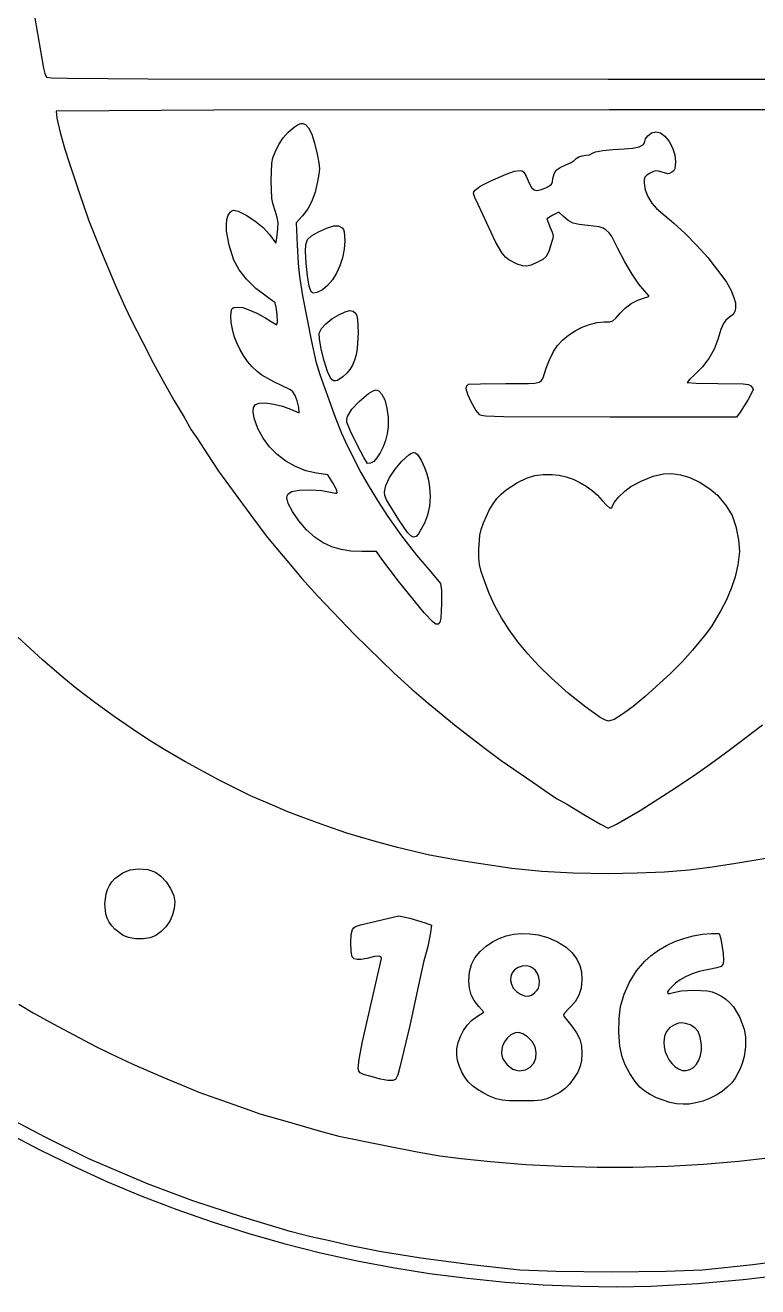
# Model space of a CAD drawing. Extents: x 49 to 657, y 49 to 657.
# Drawn here: x 211.8 to 388.5, y 48.8 to 353.1 of the extents above; entities that cross this region are included whole.
import ezdxf

# ---------------------------------------------------------------- set-up
doc = ezdxf.new("R2010")
doc.units = 0

msp = doc.modelspace()

# ---------------------------------------------------------------- linework, layer by layer
at = {"layer": 'Layer 1'}
for p, q in [((213.358371, 359.575564), (216.267025, 342.778657)), ((216.267025, 342.778657), (216.604501, 341.426459)), ((216.604501, 341.426459), (216.985634, 340.573795)), ((216.985634, 340.573795), (218.163228, 340.430417)), ((218.163228, 340.430417), (222.033942, 340.316901)), ((222.033942, 340.316901), (241.469838, 340.166204)), ((241.469838, 340.166204), (352.425222, 340.077436)), ((352.425222, 340.077436), (460.359591, 340.16616)), ((257.303397, 332.580595), (219.27728, 332.357948)), ((219.27728, 332.357948), (219.49453, 330.715876)), ((352.622425, 332.669098), (257.303397, 332.580595)), ((485.775306, 332.669098), (352.622425, 332.669098)), ((219.49453, 330.715876), (220.310963, 327.253603)), ((276.690135, 328.476331), (277.637306, 329.128557)), ((277.637306, 329.128557), (278.273888, 329.422967)), ((278.273888, 329.422967), (278.800867, 329.407748)), ((278.800867, 329.407748), (279.419226, 329.131087)), ((279.419226, 329.131087), (280.186899, 328.339128)), ((220.310963, 327.253603), (221.4021, 323.242319)), ((273.00118, 324.305569), (274.04968, 325.905815)), ((274.04968, 325.905815), (275.272409, 327.286985)), ((275.272409, 327.286985), (276.690135, 328.476331)), ((280.186899, 328.339128), (280.935686, 326.833224)), ((280.935686, 326.833224), (281.636915, 324.685638)), ((361.244672, 325.077315), (361.459514, 325.661913)), ((361.459514, 325.661913), (361.975981, 326.447858)), ((361.975981, 326.447858), (362.864193, 327.180115)), ((362.864193, 327.180115), (363.912776, 327.404768)), ((363.912776, 327.404768), (365.025719, 327.124332)), ((365.025719, 327.124332), (366.107011, 326.341319)), ((366.107011, 326.341319), (367.167109, 325.028224)), ((221.4021, 323.242319), (222.443462, 319.953215)), ((272.106138, 322.458997), (273.00118, 324.305569)), ((281.636915, 324.685638), (282.261911, 321.968636)), ((348.4794, 322.161605), (349.388641, 322.552897)), ((349.388641, 322.552897), (351.148254, 322.889254)), ((351.148254, 322.889254), (353.530035, 323.138365)), ((353.530035, 323.138365), (356.30578, 323.267917)), ((356.30578, 323.267917), (358.364548, 323.428398)), ((358.364548, 323.428398), (359.919285, 323.800083)), ((359.919285, 323.800083), (360.901992, 324.358034)), ((360.901992, 324.358034), (361.157585, 324.699067)), ((361.157585, 324.699067), (361.244672, 325.077315)), ((367.167109, 325.028224), (367.968709, 323.501809)), ((367.968709, 323.501809), (368.47596, 321.849187)), ((222.443462, 319.953215), (224.89915, 312.477849)), ((271.153637, 315.559365), (271.293205, 319.792084)), ((271.293205, 319.792084), (271.581717, 321.076725)), ((271.581717, 321.076725), (272.106138, 322.458997)), ((282.261911, 321.968636), (282.636727, 319.905193)), ((282.636727, 319.905193), (282.772822, 318.481513)), ((342.185135, 319.402176), (343.518548, 319.983774)), ((343.518548, 319.983774), (344.225956, 320.483088)), ((344.225956, 320.483088), (344.677214, 320.963836)), ((344.677214, 320.963836), (345.362695, 321.361769)), ((345.362695, 321.361769), (346.183245, 321.632835)), ((346.183245, 321.632835), (347.039713, 321.73298)), ((347.039713, 321.73298), (347.879677, 321.858922)), ((347.879677, 321.858922), (348.4794, 322.161605)), ((368.47596, 321.849187), (368.65301, 320.157473)), ((368.65301, 320.157473), (368.497435, 318.456466)), ((282.678332, 317.157714), (282.361395, 315.393912)), ((282.772822, 318.481513), (282.678332, 317.157714)), ((323.933537, 315.475608), (327.803081, 317.15251)), ((327.803081, 317.15251), (329.827123, 317.888356)), ((329.827123, 317.888356), (331.196982, 318.070395)), ((331.196982, 318.070395), (331.690378, 317.948848)), ((331.690378, 317.948848), (332.08477, 317.682984)), ((332.08477, 317.682984), (332.662598, 316.71048)), ((332.662598, 316.71048), (333.364109, 314.998222)), ((339.117378, 316.098057), (339.390687, 317.284499)), ((339.390687, 317.284499), (339.915582, 318.147124)), ((339.915582, 318.147124), (340.808314, 318.811245)), ((340.808314, 318.811245), (342.185135, 319.402176)), ((361.282419, 316.477249), (361.110594, 315.907143)), ((361.711949, 316.911028), (361.282419, 316.477249)), ((362.509381, 317.392399), (361.711949, 316.911028)), ((363.351093, 317.8319), (362.509381, 317.392399)), ((363.952993, 318.003808), (363.351093, 317.8319)), ((364.557605, 317.927338), (363.952993, 318.003808)), ((365.407452, 317.621705), (364.557605, 317.927338)), ((366.77848, 317.226417), (365.407452, 317.621705)), ((367.231739, 317.329903), (366.77848, 317.226417)), ((367.758718, 317.635464), (367.231739, 317.329903)), ((368.226468, 318.007799), (367.758718, 317.635464)), ((368.497435, 318.456466), (368.226468, 318.007799)), ((271.321824, 311.306097), (271.153637, 315.559365)), ((282.361395, 315.393912), (281.739375, 312.797361)), ((320.311763, 313.344046), (321.534746, 314.264008)), ((321.534746, 314.264008), (323.933537, 315.475608)), ((333.364109, 314.998222), (333.958264, 313.944744)), ((333.958264, 313.944744), (334.54726, 313.413091)), ((334.54726, 313.413091), (335.233292, 313.266308)), ((335.233292, 313.266308), (336.330034, 313.468318)), ((336.330034, 313.468318), (337.573621, 313.954225)), ((337.573621, 313.954225), (338.279971, 314.362571)), ((338.279971, 314.362571), (338.716974, 314.778623)), ((338.716974, 314.778623), (338.968241, 315.318434)), ((338.968241, 315.318434), (339.117378, 316.098057)), ((361.110594, 315.907143), (361.086275, 315.016792)), ((361.086275, 315.016792), (361.329978, 313.419452)), ((361.329978, 313.419452), (361.971483, 311.75805)), ((224.89915, 312.477849), (227.096957, 306.127845)), ((271.607167, 309.892185), (271.321824, 311.306097)), ((280.960028, 310.647593), (279.964318, 308.812083)), ((281.739375, 312.797361), (280.960028, 310.647593)), ((319.969646, 312.542055), (320.049031, 312.939158)), ((320.285823, 311.506519), (319.969646, 312.542055)), ((320.049031, 312.939158), (320.311763, 313.344046)), ((321.045972, 309.880698), (320.285823, 311.506519)), ((361.971483, 311.75805), (362.927181, 310.200959)), ((260.799286, 307.264262), (261.271973, 307.994746)), ((261.271973, 307.994746), (261.672789, 308.34269)), ((261.672789, 308.34269), (262.047247, 308.490973)), ((262.047247, 308.490973), (263.18156, 308.250863)), ((263.18156, 308.250863), (265.156527, 307.322886)), ((265.156527, 307.322886), (267.253368, 305.946209)), ((272.104374, 308.365163), (271.607167, 309.892185)), ((272.637168, 306.758331), (272.104374, 308.365163)), ((279.964318, 308.812083), (278.693209, 307.15831)), ((323.20074, 305.347147), (321.045972, 309.880698)), ((340.514731, 308.031788), (339.061639, 307.290601)), ((341.619279, 306.987212), (340.514731, 308.031788)), ((362.927181, 310.200959), (364.113463, 308.916555)), ((364.113463, 308.916555), (368.293529, 305.328803)), ((227.096957, 306.127845), (229.836984, 299.331577)), ((260.376281, 304.939229), (260.502029, 306.229159)), ((260.418118, 303.444263), (260.376281, 304.939229)), ((260.502029, 306.229159), (260.799286, 307.264262)), ((267.253368, 305.946209), (269.198933, 304.323535)), ((269.198933, 304.323535), (270.720073, 302.657568)), ((272.85782, 305.468106), (272.637168, 306.758331)), ((272.796822, 303.960592), (272.85782, 305.468106)), ((278.693209, 307.15831), (277.183672, 305.460036)), ((277.183672, 305.460036), (277.388989, 300.10275)), ((284.703907, 304.219708), (286.284374, 304.691113)), ((286.284374, 304.691113), (287.427088, 304.681439)), ((287.427088, 304.681439), (288.279951, 304.215788)), ((325.253533, 300.834174), (323.20074, 305.347147)), ((339.061639, 307.290601), (337.608546, 306.389959)), ((337.608546, 306.389959), (338.47003, 304.283169)), ((338.47003, 304.283169), (338.942405, 303.153805)), ((342.785861, 306.010739), (341.619279, 306.987212)), ((343.961637, 305.390495), (342.785861, 306.010739)), ((345.439699, 305.016776), (343.961637, 305.390495)), ((347.513141, 304.77988), (345.439699, 305.016776)), ((350.228435, 304.439841), (347.513141, 304.77988)), ((351.182495, 304.144489), (350.228435, 304.439841)), ((368.293529, 305.328803), (370.955862, 302.862014)), ((260.988852, 300.03839), (260.418118, 303.444263)), ((270.720073, 302.657568), (272.308633, 300.544428)), ((272.308633, 300.544428), (272.484669, 301.701892)), ((272.484669, 301.701892), (272.796822, 303.960592)), ((279.508137, 300.226861), (279.938692, 301.408293)), ((279.938692, 301.408293), (280.887565, 302.320775)), ((280.887565, 302.320775), (282.537784, 303.242121)), ((282.537784, 303.242121), (284.703907, 304.219708)), ((288.279951, 304.215788), (288.596272, 303.815755)), ((288.596272, 303.815755), (288.794125, 303.236168)), ((288.794125, 303.236168), (288.925182, 301.098995)), ((339.077398, 301.640674), (338.793527, 300.656964)), ((338.942405, 303.153805), (339.135942, 302.372964)), ((339.135942, 302.372964), (339.077398, 301.640674)), ((351.962686, 303.692839), (351.182495, 304.144489)), ((352.640401, 303.030332), (351.962686, 303.692839)), ((353.287031, 302.102411), (352.640401, 303.030332)), ((354.772607, 299.232094), (353.287031, 302.102411)), ((370.955862, 302.862014), (373.898157, 299.87803)), ((229.836984, 299.331577), (233.541505, 290.512127)), ((262.182846, 296.40987), (260.988852, 300.03839)), ((277.388989, 300.10275), (277.648413, 295.64562)), ((279.412876, 298.498668), (279.508137, 300.226861)), ((279.557554, 295.69152), (279.412876, 298.498668)), ((288.784469, 299.044918), (288.382488, 297.019718)), ((288.925182, 301.098995), (288.784469, 299.044918)), ((326.854285, 298.089313), (325.253533, 300.834174)), ((338.086152, 298.559644), (337.479782, 297.353639)), ((338.793527, 300.656964), (338.086152, 298.559644)), ((356.444102, 295.992445), (354.772607, 299.232094)), ((373.898157, 299.87803), (376.469308, 297.061792)), ((263.429266, 294.129331), (262.182846, 296.40987)), ((277.648413, 295.64562), (277.983772, 292.452406)), ((279.898254, 292.66103), (279.557554, 295.69152)), ((288.382488, 297.019718), (287.749476, 295.079358)), ((327.623597, 297.192453), (326.854285, 298.089313)), ((328.446041, 296.512655), (327.623597, 297.192453)), ((330.471847, 295.504288), (328.446041, 296.512655)), ((331.732775, 295.077014), (330.471847, 295.504288)), ((333.813041, 295.261748), (332.728127, 294.985661)), ((335.342653, 295.936794), (333.813041, 295.261748)), ((336.667566, 296.619254), (335.342653, 295.936794)), ((337.479782, 297.353639), (336.667566, 296.619254)), ((358.181942, 293.044632), (356.444102, 295.992445)), ((376.469308, 297.061792), (378.018208, 295.098241)), ((265.238256, 291.815421), (263.429266, 294.129331)), ((277.983772, 292.452406), (278.746478, 287.866292)), ((280.334668, 290.125245), (279.898254, 292.66103)), ((286.91567, 293.279803), (285.911307, 291.677014)), ((287.749476, 295.079358), (286.91567, 293.279803)), ((332.728127, 294.985661), (331.732775, 295.077014)), ((359.839215, 290.621091), (358.181942, 293.044632)), ((378.018208, 295.098241), (379.863942, 292.628795)), ((379.863942, 292.628795), (380.930599, 291.109628)), ((233.541505, 290.512127), (235.849379, 285.220457)), ((267.46079, 289.634267), (265.238256, 291.815421)), ((269.947842, 287.751992), (267.46079, 289.634267)), ((280.766485, 288.802212), (280.334668, 290.125245)), ((283.511857, 289.285594), (282.177244, 288.60889)), ((284.766624, 290.326957), (283.511857, 289.285594)), ((285.911307, 291.677014), (284.766624, 290.326957)), ((361.269014, 288.954259), (359.839215, 290.621091)), ((380.930599, 291.109628), (381.963853, 289.246933)), ((381.963853, 289.246933), (382.762421, 287.44357)), ((272.146002, 286.138033), (269.947842, 287.751992)), ((272.37657, 285.095943), (272.146002, 286.138033)), ((278.746478, 287.866292), (280.855165, 276.842553)), ((281.320126, 288.456049), (280.766485, 288.802212)), ((282.177244, 288.60889), (281.320126, 288.456049)), ((357.98637, 285.952074), (359.595914, 286.809408)), ((359.595914, 286.809408), (361.156477, 287.327247)), ((361.156477, 287.327247), (361.966279, 287.556685)), ((362.303006, 287.767867), (361.269014, 288.954259)), ((361.966279, 287.556685), (362.303006, 287.767867)), ((382.762421, 287.44357), (383.125022, 286.102402)), ((383.125022, 286.102402), (383.164864, 284.870396)), ((235.849379, 285.220457), (237.372675, 282.045455)), ((261.421198, 283.026883), (261.553754, 284.456957)), ((261.523216, 281.405824), (261.421198, 283.026883)), ((261.553754, 284.456957), (261.788506, 284.790895)), ((261.788506, 284.790895), (262.186373, 285.001735)), ((262.186373, 285.001735), (263.125116, 285.117402)), ((263.125116, 285.117402), (264.290341, 284.991504)), ((264.290341, 284.991504), (265.799818, 284.487109)), ((265.799818, 284.487109), (267.71877, 283.630487)), ((267.71877, 283.630487), (269.644536, 282.617496)), ((272.563647, 283.287983), (272.37657, 285.095943)), ((272.642443, 281.573223), (272.563647, 283.287983)), ((285.762015, 282.246268), (287.438223, 283.26395)), ((287.438223, 283.26395), (289.007038, 283.985541)), ((289.007038, 283.985541), (290.13671, 284.268882)), ((290.13671, 284.268882), (290.94531, 284.122342)), ((290.94531, 284.122342), (291.550909, 283.554287)), ((291.550909, 283.554287), (291.812587, 282.988232)), ((291.812587, 282.988232), (291.981166, 282.101899)), ((354.280851, 282.421544), (355.295424, 283.643187)), ((355.295424, 283.643187), (356.496616, 284.861312)), ((356.496616, 284.861312), (357.98637, 285.952074)), ((382.540226, 283.352801), (381.718849, 282.685747)), ((382.996082, 284.01744), (382.540226, 283.352801)), ((383.164864, 284.870396), (382.996082, 284.01744)), ((237.372675, 282.045455), (240.168087, 276.577396)), ((261.799326, 279.764519), (261.523216, 281.405824)), ((269.644536, 282.617496), (271.174451, 281.643994)), ((271.174451, 281.643994), (272.548169, 280.810732)), ((272.548169, 280.810732), (272.642443, 281.573223)), ((283.26116, 279.91219), (284.322973, 281.085414)), ((284.322973, 281.085414), (285.762015, 282.246268)), ((291.981166, 282.101899), (292.096303, 278.879978)), ((344.456099, 279.395563), (346.178512, 280.274077)), ((346.178512, 280.274077), (347.957096, 280.942561)), ((347.957096, 280.942561), (349.736779, 281.36905)), ((349.736779, 281.36905), (351.462491, 281.52158)), ((351.462491, 281.52158), (352.722134, 281.558748)), ((352.722134, 281.558748), (353.542338, 281.792734)), ((353.542338, 281.792734), (354.280851, 282.421544)), ((380.200051, 281.135155), (379.62305, 279.729076)), ((380.821106, 281.975357), (380.200051, 281.135155)), ((381.718849, 282.685747), (380.821106, 281.975357)), ((262.24033, 278.12486), (261.799326, 279.764519)), ((262.837028, 276.508737), (262.24033, 278.12486)), ((282.716642, 278.8574), (283.26116, 279.91219)), ((282.778411, 277.426814), (282.716642, 278.8574)), ((283.231698, 274.990115), (282.778411, 277.426814)), ((292.096303, 278.879978), (291.904128, 275.155596)), ((340.176587, 275.819494), (341.400066, 277.136307)), ((341.400066, 277.136307), (342.844927, 278.338985)), ((342.844927, 278.338985), (344.456099, 279.395563)), ((378.857466, 277.321052), (377.946654, 274.97504)), ((379.62305, 279.729076), (378.857466, 277.321052)), ((240.168087, 276.577396), (242.707031, 271.638504)), ((263.580223, 274.938039), (262.837028, 276.508737)), ((264.460717, 273.434657), (263.580223, 274.938039)), ((280.855165, 276.842553), (281.964492, 272.02328)), ((283.937926, 272.174864), (283.231698, 274.990115)), ((291.904128, 275.155596), (291.651878, 273.635687)), ((338.266168, 272.415012), (339.229561, 274.420511)), ((339.229561, 274.420511), (340.176587, 275.819494)), ((377.946654, 274.97504), (376.704683, 272.748388)), ((242.707031, 271.638504), (245.027252, 267.405168)), ((265.46931, 272.020481), (264.460717, 273.434657)), ((266.596804, 270.717401), (265.46931, 272.020481)), ((281.964492, 272.02328), (282.861987, 268.81628)), ((284.758521, 269.608619), (283.937926, 272.174864)), ((290.784369, 271.134437), (290.148837, 270.094698)), ((291.282004, 272.305034), (290.784369, 271.134437)), ((291.651878, 273.635687), (291.282004, 272.305034)), ((337.482957, 270.366387), (338.266168, 272.415012)), ((376.704683, 272.748388), (375.170942, 270.701719)), ((267.74056, 269.604695), (266.596804, 270.717401)), ((268.882761, 268.703126), (267.74056, 269.604695)), ((271.820388, 267.074615), (268.882761, 268.703126)), ((282.861987, 268.81628), (286.583265, 258.581396)), ((285.474798, 268.052571), (284.758521, 269.608619)), ((285.838313, 267.597268), (285.474798, 268.052571)), ((288.423532, 268.290994), (287.164528, 267.445153)), ((289.36527, 269.156616), (288.423532, 268.290994)), ((290.148837, 270.094698), (289.36527, 269.156616)), ((336.379377, 267.391422), (336.77195, 268.05127)), ((336.77195, 268.05127), (337.482957, 270.366387)), ((373.384821, 268.895655), (372.041266, 267.640603)), ((375.170942, 270.701719), (373.384821, 268.895655)), ((245.027252, 267.405168), (247.673439, 262.642665)), ((275.823713, 265.17173), (271.820388, 267.074615)), ((276.417835, 264.660169), (275.823713, 265.17173)), ((286.229208, 267.348547), (285.838313, 267.597268)), ((286.665331, 267.299984), (286.229208, 267.348547)), ((287.164528, 267.445153), (286.665331, 267.299984)), ((294.631719, 264.234399), (295.715734, 264.928319)), ((295.715734, 264.928319), (296.508013, 265.158986)), ((296.508013, 265.158986), (297.151133, 264.926302)), ((297.151133, 264.926302), (297.787671, 264.230166)), ((318.205756, 265.418322), (318.36971, 266.083662)), ((318.577578, 264.031684), (318.205756, 265.418322)), ((318.36971, 266.083662), (318.763851, 266.485476)), ((318.763851, 266.485476), (321.638683, 266.636729)), ((321.638683, 266.636729), (327.767098, 266.699612)), ((327.767098, 266.699612), (333.169766, 266.691818)), ((333.169766, 266.691818), (334.735254, 266.770938)), ((334.735254, 266.770938), (335.752801, 266.984392)), ((335.752801, 266.984392), (336.379377, 267.391422)), ((372.041266, 267.640603), (371.47982, 266.964196)), ((371.47982, 266.964196), (373.645436, 266.777267)), ((373.645436, 266.777267), (378.858525, 266.699612)), ((378.858525, 266.699612), (384.991967, 266.598188)), ((384.991967, 266.598188), (386.235692, 266.429638)), ((386.235692, 266.429638), (386.79603, 266.145398)), ((386.79603, 266.145398), (387.187437, 265.639911)), ((387.350244, 265.203481), (387.023577, 264.340266)), ((387.187437, 265.639911), (387.350244, 265.203481)), ((247.673439, 262.642665), (250.212515, 258.528612)), ((267.341006, 261.591508), (268.226286, 261.948751)), ((268.226286, 261.948751), (269.763824, 261.995058)), ((269.763824, 261.995058), (271.76412, 261.727338)), ((271.76412, 261.727338), (273.895649, 261.208727)), ((276.951103, 263.756032), (276.417835, 264.660169)), ((277.412801, 262.482801), (276.951103, 263.756032)), ((277.792214, 260.863958), (277.412801, 262.482801)), ((290.611725, 260.455133), (292.335244, 262.34131)), ((292.335244, 262.34131), (294.631719, 264.234399)), ((297.787671, 264.230166), (298.531112, 262.75137)), ((298.531112, 262.75137), (299.085938, 260.734974)), ((319.467687, 262.087304), (318.577578, 264.031684)), ((320.538043, 260.2391), (319.467687, 262.087304)), ((386.221487, 262.825845), (384.258498, 259.732246)), ((387.023577, 264.340266), (386.221487, 262.825845)), ((266.776947, 259.81882), (266.863019, 260.897649)), ((267.06741, 258.306671), (266.776947, 259.81882)), ((266.863019, 260.897649), (267.341006, 261.591508)), ((273.895649, 261.208727), (275.826888, 260.502361)), ((275.826888, 260.502361), (277.871236, 259.644052)), ((277.871236, 259.644052), (277.792214, 260.863958)), ((289.389548, 258.01742), (289.593189, 258.748938)), ((289.593189, 258.748938), (290.611725, 260.455133)), ((299.085938, 260.734974), (299.395561, 258.461336)), ((321.450608, 259.140991), (320.538043, 260.2391)), ((321.883686, 258.975027), (321.450608, 259.140991)), ((322.818213, 258.845423), (321.883686, 258.975027)), ((327.181531, 258.677749), (322.818213, 258.845423)), ((352.814689, 258.585718), (327.181531, 258.677749)), ((384.258498, 259.732246), (383.386078, 258.585718)), ((250.212515, 258.528612), (251.883492, 255.543008)), ((267.950889, 255.833868), (267.06741, 258.306671)), ((269.195075, 253.526865), (267.950889, 255.833868)), ((286.583265, 258.581396), (288.145785, 254.737527)), ((289.411663, 257.395798), (289.389548, 258.01742)), ((290.292263, 255.185203), (289.411663, 257.395798)), ((299.403394, 256.210817), (299.16704, 254.576589)), ((299.395561, 258.461336), (299.403394, 256.210817)), ((383.386078, 258.585718), (352.814689, 258.585718)), ((251.883492, 255.543008), (253.232868, 253.543462)), ((253.232868, 253.543462), (255.8593, 249.515796)), ((270.761878, 251.419267), (269.195075, 253.526865)), ((288.145785, 254.737527), (289.50021, 251.766519)), ((291.873348, 251.876057), (290.292263, 255.185203)), ((298.72998, 252.9375), (298.137071, 251.372461)), ((299.16704, 254.576589), (298.72998, 252.9375)), ((255.8593, 249.515796), (258.478677, 245.577735)), ((272.613212, 249.544679), (270.761878, 251.419267)), ((274.71099, 247.93671), (272.613212, 249.544679)), ((289.50021, 251.766519), (292.807372, 245.196029)), ((293.471895, 248.832817), (291.873348, 251.876057)), ((297.433173, 249.960384), (296.663146, 248.780182)), ((298.137071, 251.372461), (297.433173, 249.960384)), ((304.353344, 249.47387), (304.98102, 249.870027)), ((304.98102, 249.870027), (305.511304, 250.019122)), ((305.511304, 250.019122), (305.976005, 249.922848)), ((305.976005, 249.922848), (306.40693, 249.582901)), ((306.40693, 249.582901), (307.294685, 248.178767)), ((277.017122, 246.628964), (274.71099, 247.93671)), ((279.493522, 245.655048), (277.017122, 246.628964)), ((294.404883, 247.419942), (293.471895, 248.832817)), ((295.104142, 247.431049), (294.404883, 247.419942)), ((295.871849, 247.910766), (295.104142, 247.431049)), ((296.663146, 248.780182), (295.871849, 247.910766)), ((301.041094, 246.025322), (302.678585, 247.933586)), ((302.678585, 247.933586), (304.353344, 249.47387)), ((307.294685, 248.178767), (308.140796, 246.420334)), ((258.478677, 245.577735), (262.011748, 240.712926)), ((282.102103, 245.048568), (279.493522, 245.655048)), ((284.83966, 244.625587), (282.102103, 245.048568)), ((285.998888, 242.698008), (284.83966, 244.625587)), ((292.807372, 245.196029), (294.557988, 242.181541)), ((298.785685, 242.050704), (299.696332, 243.981326)), ((299.696332, 243.981326), (301.041094, 246.025322)), ((308.140796, 246.420334), (308.720305, 244.89705)), ((308.720305, 244.89705), (309.104883, 243.383026)), ((330.552986, 242.783027), (332.759436, 243.839824)), ((332.759436, 243.839824), (334.730407, 244.48258)), ((334.730407, 244.48258), (336.706934, 244.767949)), ((336.706934, 244.767949), (338.930052, 244.752587)), ((338.930052, 244.752587), (340.630437, 244.549718)), ((340.630437, 244.549718), (342.32252, 244.154568)), ((342.32252, 244.154568), (343.983018, 243.579343)), ((343.983018, 243.579343), (345.588649, 242.836253)), ((360.503882, 243.226541), (363.243159, 244.29499)), ((363.243159, 244.29499), (365.769182, 244.91067)), ((365.769182, 244.91067), (367.771065, 244.974132)), ((367.771065, 244.974132), (369.887733, 244.653456)), ((369.887733, 244.653456), (372.077057, 244.007118)), ((372.077057, 244.007118), (374.591454, 242.806443)), ((262.011748, 240.712926), (266.245084, 234.8935)), ((275.230494, 240.042179), (276.146857, 240.663184)), ((276.146857, 240.663184), (277.923833, 240.975321)), ((277.923833, 240.975321), (280.601914, 241.043082)), ((280.601914, 241.043082), (283.387152, 240.880325)), ((283.387152, 240.880325), (285.485596, 240.500907)), ((285.485596, 240.500907), (286.648375, 240.19571)), ((286.87208, 241.15337), (285.998888, 242.698008)), ((287.099556, 240.366234), (286.87208, 241.15337)), ((294.557988, 242.181541), (296.807301, 238.477372)), ((298.450541, 240.482562), (298.785685, 242.050704)), ((298.52878, 239.636782), (298.450541, 240.482562)), ((309.104883, 243.383026), (309.366198, 241.652374)), ((309.366198, 241.652374), (309.495099, 239.309686)), ((326.633992, 240.017557), (327.796709, 241.019308)), ((327.796709, 241.019308), (330.552986, 242.783027)), ((345.588649, 242.836253), (347.116128, 241.937505)), ((347.116128, 241.937505), (348.542173, 240.895307)), ((348.542173, 240.895307), (349.843499, 239.721867)), ((355.022285, 239.352791), (356.446131, 240.723675)), ((356.446131, 240.723675), (357.862237, 241.804774)), ((357.862237, 241.804774), (360.503882, 243.226541)), ((374.591454, 242.806443), (376.971907, 241.304871)), ((376.971907, 241.304871), (378.759394, 239.755839)), ((274.943708, 239.109594), (275.008197, 239.622956)), ((275.289805, 237.735485), (274.943708, 239.109594)), ((275.008197, 239.622956), (275.230494, 240.042179)), ((276.272093, 235.789909), (275.289805, 237.735485)), ((286.648375, 240.19571), (286.960856, 240.212701)), ((286.960856, 240.212701), (287.099556, 240.366234)), ((296.807301, 238.477372), (299.269824, 234.59446)), ((298.94734, 238.596038), (298.52878, 239.636782)), ((301.905296, 233.803064), (298.94734, 238.596038)), ((309.495099, 239.309686), (309.328759, 237.064232)), ((323.824958, 236.31659), (324.66333, 237.684211)), ((324.66333, 237.684211), (325.594603, 238.911862)), ((325.594603, 238.911862), (326.633992, 240.017557)), ((349.843499, 239.721867), (350.996824, 238.429394)), ((350.996824, 238.429394), (351.981879, 237.331681)), ((351.981879, 237.331681), (352.770415, 236.730063)), ((353.483556, 237.155866), (353.923746, 238.045671)), ((353.923746, 238.045671), (355.022285, 239.352791)), ((378.759394, 239.755839), (380.866091, 237.194666)), ((266.245084, 234.8935), (269.970067, 229.954608)), ((277.798492, 233.547922), (276.272093, 235.789909)), ((299.269824, 234.59446), (302.588539, 229.947332)), ((308.87184, 234.948556), (308.129005, 232.995202)), ((309.328759, 237.064232), (308.87184, 234.948556)), ((322.366067, 233.089394), (323.824958, 236.31659)), ((352.770415, 236.730063), (353.293839, 236.659727)), ((353.293839, 236.659727), (353.483556, 237.155866)), ((380.866091, 237.194666), (382.284308, 234.828986)), ((382.284308, 234.828986), (383.215361, 232.233714)), ((279.706255, 231.369469), (277.798492, 233.547922)), ((281.743465, 229.512285), (279.706255, 231.369469)), ((304.0272, 230.748094), (301.905296, 233.803064)), ((308.129005, 232.995202), (306.710364, 230.399858)), ((321.467409, 230.075302), (321.802421, 231.460755)), ((321.802421, 231.460755), (322.366067, 233.089394)), ((383.215361, 232.233714), (383.860564, 228.983763)), ((269.970067, 229.954608), (272.65753, 226.659309)), ((283.658206, 228.23411), (281.743465, 229.512285)), ((285.822053, 227.282243), (283.658206, 228.23411)), ((302.588539, 229.947332), (306.225151, 225.258598)), ((304.812692, 229.951265), (304.0272, 230.748094)), ((305.485992, 229.632257), (304.812692, 229.951265)), ((306.100687, 229.784109), (305.485992, 229.632257)), ((306.710364, 230.399858), (306.100687, 229.784109)), ((321.243175, 226.659309), (321.467409, 230.075302)), ((383.860564, 228.983763), (384.098028, 226.130671)), ((272.65753, 226.659309), (275.384857, 223.455026)), ((288.032169, 226.631043), (285.822053, 227.282243)), ((290.395809, 226.25653), (288.032169, 226.631043)), ((293.020229, 226.134728), (290.395809, 226.25653)), ((296.586462, 226.130142), (293.020229, 226.134728)), ((297.819068, 224.278057), (296.586462, 226.130142)), ((306.225151, 225.258598), (309.641364, 221.250869)), ((321.262103, 224.640212), (321.243175, 226.659309)), ((384.098028, 226.130671), (383.680647, 222.936796)), ((275.384857, 223.455026), (278.563928, 219.671194)), ((301.823319, 219.025414), (297.819068, 224.278057)), ((321.428471, 223.047259), (321.262103, 224.640212)), ((321.832038, 221.36415), (321.428471, 223.047259)), ((383.680647, 222.936796), (383.020782, 220.041817)), ((278.563928, 219.671194), (282.408898, 215.382854)), ((309.641364, 221.250869), (312.013444, 218.428645)), ((322.562564, 219.074582), (321.832038, 221.36415)), ((323.700752, 216.033421), (322.562564, 219.074582)), ((383.020782, 220.041817), (382.117532, 217.248735)), ((308.079969, 211.363208), (301.823319, 219.025414)), ((312.013444, 218.428645), (312.22198, 216.769266)), ((312.22198, 216.769266), (312.254038, 213.606523)), ((325.063264, 213.063862), (323.700752, 216.033421)), ((382.117532, 217.248735), (380.966169, 214.545017)), ((282.408898, 215.382854), (291.35203, 206.042566)), ((312.254038, 213.606523), (312.03627, 210.093505)), ((326.664084, 210.145633), (325.063264, 213.063862)), ((380.966169, 214.545017), (379.561964, 211.918127)), ((310.187062, 209.099707), (308.079969, 211.363208)), ((312.03627, 210.093505), (311.795269, 209.114999)), ((328.517192, 207.258459), (326.664084, 210.145633)), ((379.561964, 211.918127), (377.38109, 208.222425)), ((310.900394, 208.634083), (310.187062, 209.099707)), ((311.426553, 208.633853), (310.900394, 208.634083)), ((311.795269, 209.114999), (311.426553, 208.633853)), ((330.636571, 204.382067), (328.517192, 207.258459)), ((377.38109, 208.222425), (376.141385, 206.438339)), ((216.035956, 200.011164), (210.065904, 205.497744)), ((291.35203, 206.042566), (300.725242, 196.933987)), ((333.036201, 201.496183), (330.636571, 204.382067)), ((376.141385, 206.438339), (372.759346, 202.334913)), ((335.730065, 198.580534), (333.036201, 201.496183)), ((372.759346, 202.334913), (370.314335, 199.597274)), ((221.151237, 195.589092), (216.035956, 200.011164)), ((338.732144, 195.614845), (335.730065, 198.580534)), ((370.314335, 199.597274), (367.475255, 196.717524)), ((224.271205, 193.040172), (221.151237, 195.589092)), ((300.725242, 196.933987), (305.107813, 192.935283)), ((342.868345, 191.932846), (338.732144, 195.614845)), ((367.475255, 196.717524), (361.353989, 191.156922)), ((228.617518, 189.733418), (224.271205, 193.040172)), ((305.107813, 192.935283), (309.039525, 189.556941)), ((347.05647, 188.583891), (342.868345, 191.932846)), ((233.281729, 186.343982), (228.617518, 189.733418)), ((309.039525, 189.556941), (312.561308, 186.659928)), ((358.441351, 188.788682), (355.873743, 186.90356)), ((361.353989, 191.156922), (358.441351, 188.788682)), ((237.355388, 183.547015), (233.281729, 186.343982)), ((312.561308, 186.659928), (315.383532, 184.347468)), ((350.527574, 186.148676), (347.05647, 188.583891)), ((351.753947, 185.455187), (350.527574, 186.148676)), ((353.835938, 185.657862), (352.512711, 185.207894)), ((355.873743, 186.90356), (353.835938, 185.657862)), ((241.588724, 180.725144), (237.355388, 183.547015)), ((315.383532, 184.347468), (319.616868, 181.098383)), ((352.512711, 185.207894), (351.753947, 185.455187)), ((381.936866, 178.468247), (389.643301, 184.39086)), ((245.533488, 178.290976), (241.588724, 180.725144)), ((319.616868, 181.098383), (322.79187, 178.649751)), ((250.295991, 175.505088), (245.533488, 178.290976)), ((322.79187, 178.649751), (326.641869, 175.794454)), ((377.119682, 174.984035), (381.936866, 178.468247)), ((258.648716, 170.979167), (250.295991, 175.505088)), ((326.641869, 175.794454), (334.257155, 170.565843)), ((373.768291, 172.612661), (377.119682, 174.984035)), ((266.20134, 167.273719), (258.648716, 170.979167)), ((334.257155, 170.565843), (339.019658, 167.238794)), ((368.924296, 169.334163), (373.768291, 172.612661)), ((360.122132, 163.688436), (368.924296, 169.334163)), ((270.759232, 165.280523), (266.20134, 167.273719)), ((275.165385, 163.344522), (270.759232, 165.280523)), ((339.019658, 167.238794), (340.159836, 166.518421)), ((340.159836, 166.518421), (342.602295, 165.179893)), ((342.602295, 165.179893), (346.957163, 162.461827)), ((279.047398, 161.90726), (275.165385, 163.344522)), ((284.339068, 159.963806), (279.047398, 161.90726)), ((346.957163, 162.461827), (350.56961, 160.378673)), ((354.452284, 160.421006), (360.122132, 163.688436)), ((289.421717, 158.194271), (284.339068, 159.963806)), ((350.56961, 160.378673), (352.417814, 159.446986)), ((352.417814, 159.446986), (354.452284, 160.421006)), ((295.980742, 156.325254), (289.421717, 158.194271)), ((301.62519, 154.736341), (295.980742, 156.325254)), ((309.339122, 152.922004), (301.62519, 154.736341)), ((316.971033, 151.526767), (309.339122, 152.922004)), ((395.572, 152.973025), (382.76413, 150.817331)), ((235.363251, 148.695724), (237.159095, 149.370301)), ((237.159095, 149.370301), (239.260698, 149.616651)), ((239.260698, 149.616651), (241.395308, 149.430935)), ((241.395308, 149.430935), (243.290173, 148.809318)), ((321.733536, 150.808158), (316.971033, 151.526767)), ((329.186489, 149.700899), (321.733536, 150.808158)), ((336.41792, 148.965246), (329.186489, 149.700899)), ((371.95709, 149.305561), (366.019478, 148.839349)), ((376.943293, 149.925861), (371.95709, 149.305561)), ((382.76413, 150.817331), (376.943293, 149.925861)), ((232.138155, 145.608696), (232.736917, 146.498195)), ((232.736917, 146.498195), (233.472791, 147.307041)), ((233.472791, 147.307041), (235.363251, 148.695724)), ((243.290173, 148.809318), (244.583595, 147.88622)), ((244.583595, 147.88622), (245.836039, 146.505061)), ((245.836039, 146.505061), (246.907046, 144.849396)), ((343.98008, 148.558471), (336.41792, 148.965246)), ((352.425222, 148.437843), (343.98008, 148.558471)), ((359.414256, 148.544388), (352.425222, 148.437843)), ((366.019478, 148.839349), (359.414256, 148.544388)), ((231.077351, 141.179436), (231.344591, 143.574793)), ((231.344591, 143.574793), (231.674661, 144.635308)), ((231.674661, 144.635308), (232.138155, 145.608696)), ((246.907046, 144.849396), (247.656153, 143.102781)), ((247.656153, 143.102781), (247.90526, 141.637119)), ((231.322163, 138.805273), (231.077351, 141.179436)), ((247.800958, 140.090482), (247.382247, 138.531913)), ((247.90526, 141.637119), (247.800958, 140.090482)), ((231.642743, 137.757863), (231.322163, 138.805273)), ((232.102392, 136.791407), (231.642743, 137.757863)), ((246.68813, 137.030458), (245.757608, 135.655159)), ((247.382247, 138.531913), (246.68813, 137.030458)), ((292.733421, 136.121305), (301.927168, 138.257728)), ((301.927168, 138.257728), (304.573003, 137.740203)), ((304.573003, 137.740203), (308.2807, 136.618369)), ((232.706321, 135.896785), (232.102392, 136.791407)), ((233.459744, 135.064878), (232.706321, 135.896785)), ((235.435923, 133.552728), (233.459744, 135.064878)), ((244.629682, 134.475061), (243.343353, 133.559207)), ((245.757608, 135.655159), (244.629682, 134.475061)), ((290.415272, 133.825977), (290.746663, 135.009789)), ((290.746663, 135.009789), (291.05129, 135.397801)), ((291.05129, 135.397801), (291.472151, 135.691555)), ((291.472151, 135.691555), (292.733421, 136.121305)), ((308.2807, 136.618369), (309.821281, 136.044399)), ((309.61032, 134.249817), (308.905117, 130.874085)), ((309.821281, 136.044399), (309.61032, 134.249817)), ((329.644736, 133.847425), (331.531096, 134.021984)), ((331.531096, 134.021984), (333.49536, 133.97425)), ((333.49536, 133.97425), (335.532095, 133.702659)), ((375.137791, 133.836052), (377.370507, 134.007106)), ((377.370507, 134.007106), (379.209186, 134.055084)), ((379.209186, 134.055084), (379.551734, 132.732166)), ((236.730619, 133.045797), (235.435923, 133.552728)), ((238.449177, 132.76277), (236.730619, 133.045797)), ((240.286533, 132.7307), (238.449177, 132.76277)), ((241.937622, 132.976642), (240.286533, 132.7307)), ((243.343353, 133.559207), (241.937622, 132.976642)), ((290.336294, 131.890085), (290.415272, 133.825977)), ((290.443583, 129.697791), (290.336294, 131.890085)), ((308.905117, 130.874085), (307.872756, 127.130802)), ((321.571611, 129.695101), (322.986971, 130.957614)), ((322.986971, 130.957614), (324.507396, 132.00567)), ((324.507396, 132.00567), (326.127454, 132.837702)), ((326.127454, 132.837702), (327.841711, 133.452142)), ((327.841711, 133.452142), (329.644736, 133.847425)), ((335.532095, 133.702659), (337.841209, 133.042815)), ((337.841209, 133.042815), (340.193218, 131.984145)), ((340.193218, 131.984145), (342.271979, 130.694295)), ((364.557638, 130.009878), (366.482011, 131.124297)), ((366.482011, 131.124297), (368.536373, 132.078204)), ((368.536373, 132.078204), (370.686564, 132.85752)), ((370.686564, 132.85752), (372.898423, 133.448163)), ((372.898423, 133.448163), (375.137791, 133.836052)), ((379.551734, 132.732166), (380.139021, 129.246235)), ((290.701419, 128.387353), (290.443583, 129.697791)), ((291.142111, 127.942196), (290.701419, 128.387353)), ((291.867395, 127.73414), (291.142111, 127.942196)), ((294.216852, 128.024697), (292.888549, 127.762026)), ((296.06537, 128.464677), (294.216852, 128.024697)), ((296.015314, 120.296742), (297.742515, 127.960844)), ((297.133665, 128.603165), (296.06537, 128.464677)), ((297.624969, 128.436455), (297.133665, 128.603165)), ((297.742515, 127.960844), (297.624969, 128.436455)), ((319.425486, 126.582805), (320.27018, 128.164485)), ((320.27018, 128.164485), (321.571611, 129.695101)), ((342.271979, 130.694295), (343.761347, 129.340912)), ((343.761347, 129.340912), (344.859738, 127.81884)), ((344.859738, 127.81884), (345.573259, 126.34274)), ((361.2355, 127.35583), (362.797414, 128.749029)), ((362.797414, 128.749029), (364.557638, 130.009878)), ((380.139021, 129.246235), (380.226322, 127.691702)), ((292.888549, 127.762026), (291.867395, 127.73414)), ((307.872756, 127.130802), (306.721068, 121.531465)), ((318.84887, 122.594738), (318.973169, 124.782182)), ((318.973169, 124.782182), (319.425486, 126.582805)), ((329.837716, 125.251608), (329.235636, 124.512152)), ((330.720908, 125.818423), (329.837716, 125.251608)), ((331.708816, 126.141365), (330.720908, 125.818423)), ((332.649612, 126.216302), (331.708816, 126.141365)), ((333.517217, 126.060505), (332.649612, 126.216302)), ((334.285554, 125.691247), (333.517217, 126.060505)), ((334.928544, 125.1258), (334.285554, 125.691247)), ((335.42011, 124.381437), (334.928544, 125.1258)), ((345.573259, 126.34274), (345.959292, 124.752736)), ((345.959292, 124.752736), (346.075218, 122.888955)), ((357.584247, 122.329317), (359.271298, 125.03309)), ((359.271298, 125.03309), (361.2355, 127.35583)), ((374.400734, 124.896041), (372.701567, 124.325009)), ((378.599233, 125.766212), (374.400734, 124.896041)), ((379.645308, 126.093193), (378.599233, 125.766212)), ((380.13417, 126.697193), (379.645308, 126.093193)), ((380.226322, 127.691702), (380.13417, 126.697193)), ((318.992539, 120.826168), (318.84887, 122.594738)), ((328.910128, 123.652873), (328.856653, 122.726589)), ((328.856653, 122.726589), (329.070672, 121.786116)), ((329.235636, 124.512152), (328.910128, 123.652873)), ((329.070672, 121.786116), (329.547646, 120.884272)), ((335.734173, 123.47543), (335.42011, 124.381437)), ((335.844656, 122.425052), (335.734173, 123.47543)), ((335.806909, 121.501468), (335.844656, 122.425052)), ((346.075218, 122.888955), (345.911397, 120.867669)), ((356.259676, 119.403888), (357.584247, 122.329317)), ((368.69009, 122.090326), (367.101977, 120.552021)), ((369.818185, 122.890949), (368.69009, 122.090326)), ((371.092823, 123.612855), (369.818185, 122.890949)), ((372.701567, 124.325009), (371.092823, 123.612855)), ((293.169895, 107.965211), (296.015314, 120.296742)), ((306.721068, 121.531465), (304.557834, 111.83007)), ((319.415079, 119.264469), (318.992539, 120.826168)), ((320.146652, 117.831292), (319.415079, 119.264469)), ((329.547646, 120.884272), (330.283035, 120.073874)), ((330.283035, 120.073874), (331.2723, 119.407741)), ((331.2723, 119.407741), (332.248724, 119.008942)), ((332.248724, 119.008942), (333.089548, 118.933828)), ((333.089548, 118.933828), (333.893463, 119.193478)), ((333.893463, 119.193478), (334.759158, 119.798972)), ((334.759158, 119.798972), (335.324353, 120.334015)), ((335.324353, 120.334015), (335.653539, 120.852985)), ((335.653539, 120.852985), (335.806909, 121.501468)), ((345.382715, 119.135044), (344.433345, 117.566461)), ((345.911397, 120.867669), (345.382715, 119.135044)), ((355.382913, 116.416184), (356.259676, 119.403888)), ((367.101977, 120.552021), (366.756185, 119.963887)), ((366.756185, 119.963887), (366.785387, 119.59613)), ((366.785387, 119.59613), (367.246694, 119.523525)), ((367.246694, 119.523525), (368.197221, 119.820844)), ((368.197221, 119.820844), (370.063769, 120.229229)), ((370.063769, 120.229229), (373.094485, 120.37012)), ((373.094485, 120.37012), (376.399883, 120.222482)), ((376.399883, 120.222482), (377.493103, 119.957667)), ((377.493103, 119.957667), (378.615461, 119.502286)), ((378.615461, 119.502286), (379.755097, 118.896818)), ((379.755097, 118.896818), (380.802249, 118.165395)), ((210.336827, 116.990154), (213.799696, 114.920758)), ((321.217422, 116.448287), (320.146652, 117.831292)), ((322.44897, 115.085153), (321.217422, 116.448287)), ((343.007461, 116.0373), (341.859874, 114.804165)), ((344.433345, 117.566461), (343.007461, 116.0373)), ((355.03848, 113.547586), (355.382913, 116.416184)), ((380.802249, 118.165395), (381.758855, 117.305526)), ((381.758855, 117.305526), (382.626855, 116.314716)), ((382.626855, 116.314716), (384.104791, 113.930306)), ((213.799696, 114.920758), (218.545971, 112.250581)), ((318.430211, 111.893151), (319.491119, 113.027897)), ((319.491119, 113.027897), (320.687196, 113.954499)), ((320.687196, 113.954499), (322.44897, 115.085153)), ((341.859874, 114.804165), (341.659771, 114.396221)), ((341.659771, 114.396221), (341.701829, 114.11713)), ((341.701829, 114.11713), (343.646694, 111.673789)), ((354.999708, 110.145423), (355.03848, 113.547586)), ((384.104791, 113.930306), (385.251568, 110.992222)), ((218.545971, 112.250581), (223.571294, 109.577935)), ((223.571294, 109.577935), (228.862964, 106.80122)), ((304.557834, 111.83007), (302.187165, 101.807647)), ((316.798172, 109.192173), (317.525539, 110.598497)), ((317.525539, 110.598497), (318.430211, 111.893151)), ((329.067438, 109.641083), (328.129754, 108.875444)), ((330.052929, 110.097313), (329.067438, 109.641083)), ((330.915686, 110.178099), (330.052929, 110.097313)), ((331.821107, 109.861348), (330.915686, 110.178099)), ((332.93459, 109.124968), (331.821107, 109.861348)), ((343.646694, 111.673789), (344.809136, 110.057118)), ((344.809136, 110.057118), (345.556943, 108.535564)), ((355.247082, 106.838046), (354.999708, 110.145423)), ((366.476502, 110.414019), (365.993797, 109.240922)), ((367.292252, 111.342112), (366.476502, 110.414019)), ((368.446635, 112.034328), (367.292252, 111.342112)), ((369.395817, 112.383005), (368.446635, 112.034328)), ((370.213171, 112.489588), (369.395817, 112.383005)), ((371.082383, 112.350638), (370.213171, 112.489588)), ((372.18714, 111.962715), (371.082383, 112.350638)), ((373.31318, 111.31766), (372.18714, 111.962715)), ((374.108854, 110.370451), (373.31318, 111.31766)), ((374.624797, 109.032981), (374.108854, 110.370451)), ((385.251568, 110.992222), (385.522733, 109.128909)), ((228.862964, 106.80122), (232.304313, 105.053205)), ((292.383806, 103.743472), (293.169895, 107.965211)), ((315.959618, 106.237458), (316.269176, 107.722414)), ((316.269176, 107.722414), (316.798172, 109.192173)), ((326.858827, 106.613917), (326.672428, 105.379171)), ((327.369076, 107.822865), (326.858827, 106.613917)), ((328.129754, 108.875444), (327.369076, 107.822865)), ((334.08163, 107.978389), (332.93459, 109.124968)), ((334.785583, 106.667203), (334.08163, 107.978389)), ((335.069792, 105.290986), (334.785583, 106.667203)), ((345.556943, 108.535564), (345.956756, 106.92736)), ((345.956756, 106.92736), (346.075218, 105.050735)), ((355.761091, 104.25381), (355.247082, 106.838046)), ((365.993797, 109.240922), (365.838547, 107.813692)), ((365.838547, 107.813692), (365.934652, 106.655479)), ((365.934652, 106.655479), (366.200387, 105.52849)), ((374.911644, 107.217145), (374.624797, 109.032981)), ((374.913962, 105.876755), (374.911644, 107.217145)), ((385.509801, 106.718537), (385.247897, 104.368821)), ((385.522733, 109.128909), (385.509801, 106.718537)), ((232.304313, 105.053205), (237.772372, 102.544247)), ((292.165448, 101.516958), (292.383806, 103.743472)), ((315.890568, 104.785543), (315.959618, 106.237458)), ((316.083091, 103.414904), (315.890568, 104.785543)), ((326.672428, 105.379171), (326.773768, 104.593107)), ((326.773768, 104.593107), (327.058621, 103.813273)), ((327.058621, 103.813273), (328.063873, 102.39048)), ((334.472337, 102.741778), (334.957596, 103.949318)), ((334.957596, 103.949318), (335.069792, 105.290986)), ((346.075218, 105.050735), (345.978849, 103.429213)), ((356.540758, 102.365874), (355.761091, 104.25381)), ((366.200387, 105.52849), (366.616968, 104.461306)), ((366.616968, 104.461306), (367.16561, 103.482505)), ((367.16561, 103.482505), (367.827526, 102.620666)), ((373.694737, 102.509808), (374.276123, 103.48356)), ((374.276123, 103.48356), (374.692327, 104.619051)), ((374.692327, 104.619051), (374.913962, 105.876755)), ((385.247897, 104.368821), (384.772142, 102.687475)), ((237.772372, 102.544247), (245.008907, 99.381593)), ((292.283336, 100.85325), (292.165448, 101.516958)), ((292.629395, 100.418407), (292.283336, 100.85325)), ((293.43272, 100.052885), (292.629395, 100.418407)), ((302.187165, 101.807647), (301.665451, 99.934087)), ((316.534494, 101.933647), (316.083091, 103.414904)), ((317.11377, 100.590056), (316.534494, 101.933647)), ((317.830489, 99.373498), (317.11377, 100.590056)), ((328.063873, 102.39048), (329.458195, 101.347167)), ((329.458195, 101.347167), (330.229385, 101.041681)), ((330.229385, 101.041681), (331.011597, 100.919705)), ((331.011597, 100.919705), (332.475997, 101.127393)), ((332.475997, 101.127393), (333.637357, 101.767943)), ((333.637357, 101.767943), (334.472337, 102.741778)), ((345.074646, 100.607518), (344.177978, 99.130062)), ((345.660131, 101.994355), (345.074646, 100.607518)), ((345.978849, 103.429213), (345.660131, 101.994355)), ((357.676719, 100.251984), (356.540758, 102.365874)), ((367.827526, 102.620666), (368.583932, 101.904369)), ((368.583932, 101.904369), (369.416041, 101.362192)), ((369.416041, 101.362192), (370.305069, 101.022716)), ((370.305069, 101.022716), (371.253334, 100.954249)), ((371.253334, 100.954249), (372.153957, 101.205626)), ((372.153957, 101.205626), (372.977553, 101.737321)), ((372.977553, 101.737321), (373.694737, 102.509808)), ((384.175242, 101.197694), (383.064697, 99.09937)), ((384.772142, 102.687475), (384.175242, 101.197694)), ((245.008907, 99.381593), (250.61843, 97.027505)), ((294.922408, 99.59714), (293.43272, 100.052885)), ((297.506077, 98.902184), (294.922408, 99.59714)), ((299.313259, 98.557371), (297.506077, 98.902184)), ((300.480944, 98.546264), (299.313259, 98.557371)), ((301.146117, 98.852426), (300.480944, 98.546264)), ((301.665451, 99.934087), (301.146117, 98.852426)), ((318.694221, 98.273341), (317.830489, 99.373498)), ((319.714537, 97.27895), (318.694221, 98.273341)), ((343.111348, 97.698384), (342.036748, 96.61427)), ((344.177978, 99.130062), (343.111348, 97.698384)), ((358.931281, 98.314968), (357.676719, 100.251984)), ((360.066746, 96.957655), (358.931281, 98.314968)), ((382.234655, 97.990394), (381.156835, 96.927344)), ((383.064697, 99.09937), (382.234655, 97.990394)), ((250.61843, 97.027505), (253.743514, 95.757328)), ((253.743514, 95.757328), (257.84544, 94.298767)), ((320.901007, 96.379694), (319.714537, 97.27895)), ((322.263203, 95.56494), (320.901007, 96.379694)), ((323.810693, 94.824054), (322.263203, 95.56494)), ((325.433312, 94.167126), (323.810693, 94.824054)), ((339.035886, 94.789834), (337.624675, 94.144851)), ((340.747239, 95.702995), (339.035886, 94.789834)), ((342.036748, 96.61427), (340.747239, 95.702995)), ((361.226875, 96.016004), (360.066746, 96.957655)), ((362.580196, 95.162936), (361.226875, 96.016004)), ((364.076185, 94.415824), (362.580196, 95.162936)), ((365.664319, 93.792046), (364.076185, 94.415824)), ((378.432237, 95.03647), (376.872647, 94.257372)), ((379.874831, 95.934582), (378.432237, 95.03647)), ((381.156835, 96.927344), (379.874831, 95.934582)), ((257.84544, 94.298767), (265.112667, 91.730543)), ((265.112667, 91.730543), (268.408099, 90.545518)), ((326.82108, 93.822341), (325.433312, 94.167126)), ((328.653811, 93.688693), (326.82108, 93.822341)), ((331.61132, 93.665178), (328.653811, 93.688693)), ((334.577488, 93.683296), (331.61132, 93.665178)), ((336.360241, 93.809596), (334.577488, 93.683296)), ((337.624675, 94.144851), (336.360241, 93.809596)), ((367.294075, 93.308976), (365.664319, 93.792046)), ((368.914931, 92.983991), (367.294075, 93.308976)), ((370.476363, 92.834466), (368.914931, 92.983991)), ((371.927848, 92.877778), (370.476363, 92.834466)), ((373.576859, 93.153663), (371.927848, 92.877778)), ((375.239656, 93.621649), (373.576859, 93.153663)), ((376.872647, 94.257372), (375.239656, 93.621649)), ((216.660681, 84.875361), (206.306691, 90.338481)), ((268.408099, 90.545518), (274.990451, 88.704061)), ((274.990451, 88.704061), (282.751567, 86.462157)), ((207.384602, 86.061019), (215.374361, 81.847053)), ((282.751567, 86.462157), (287.498063, 85.158245)), ((227.189032, 79.719158), (216.660681, 84.875361)), ((287.498063, 85.158245), (298.626577, 82.86876)), ((298.626577, 82.86876), (306.352151, 81.343844)), ((215.374361, 81.847053), (223.474853, 77.876819)), ((241.300152, 73.677129), (227.189032, 79.719158)), ((306.352151, 81.343844), (311.795162, 80.403724)), ((311.795162, 80.403724), (317.003885, 79.740093)), ((317.003885, 79.740093), (324.026593, 79.044647)), ((375.429429, 78.405925), (383.892895, 79.117433)), ((383.892895, 79.117433), (392.289136, 80.062058)), ((223.474853, 77.876819), (231.683233, 74.15166)), ((324.026593, 79.044647), (332.597277, 78.35284)), ((332.597277, 78.35284), (341.185346, 77.895467)), ((341.185346, 77.895467), (349.776696, 77.672308)), ((349.776696, 77.672308), (358.357228, 77.683144)), ((358.357228, 77.683144), (366.912839, 77.927756)), ((366.912839, 77.927756), (375.429429, 78.405925)), ((231.683233, 74.15166), (239.996656, 70.672918)), ((252.238293, 69.587953), (241.300152, 73.677129)), ((239.996656, 70.672918), (248.412277, 67.441937)), ((248.412277, 67.441937), (256.927253, 64.46006)), ((264.314639, 65.573686), (252.238293, 69.587953)), ((256.927253, 64.46006), (265.538737, 61.72863)), ((275.775762, 62.185755), (264.314639, 65.573686)), ((265.538737, 61.72863), (274.243885, 59.248989)), ((280.727669, 60.898986), (275.775762, 62.185755)), ((284.868235, 59.975585), (280.727669, 60.898986)), ((274.243885, 59.248989), (283.039853, 57.022482)), ((289.681891, 58.885853), (284.868235, 59.975585)), ((297.247447, 57.310407), (289.681891, 58.885853)), ((283.039853, 57.022482), (291.923795, 55.050451)), ((291.923795, 55.050451), (300.484248, 53.433393)), ((307.259672, 55.693786), (297.247447, 57.310407)), ((318.833072, 54.165072), (307.259672, 55.693786)), ((398.890362, 55.685804), (387.270775, 54.147361)), ((300.484248, 53.433393), (309.374554, 52.041293)), ((309.374554, 52.041293), (318.470805, 50.88473)), ((331.082153, 52.85335), (318.833072, 54.165072)), ((339.868073, 52.494337), (331.082153, 52.85335)), ((353.120592, 52.374145), (339.868073, 52.494337)), ((366.378204, 52.492937), (353.120592, 52.374145)), ((375.179403, 52.85088), (366.378204, 52.492937)), ((387.270775, 54.147361), (375.179403, 52.85088)), ((384.945863, 50.575986), (395.579604, 51.853379)), ((318.470805, 50.88473), (327.649094, 49.974284)), ((327.649094, 49.974284), (336.785512, 49.320533)), ((336.785512, 49.320533), (345.756152, 48.934058)), ((345.756152, 48.934058), (354.437107, 48.825436)), ((354.437107, 48.825436), (362.704467, 49.005247)), ((362.704467, 49.005247), (374.013243, 49.631099)), ((374.013243, 49.631099), (384.945863, 50.575986))]:
    msp.add_line(p, q, dxfattribs=at)

doc.saveas('drawing.dxf')
